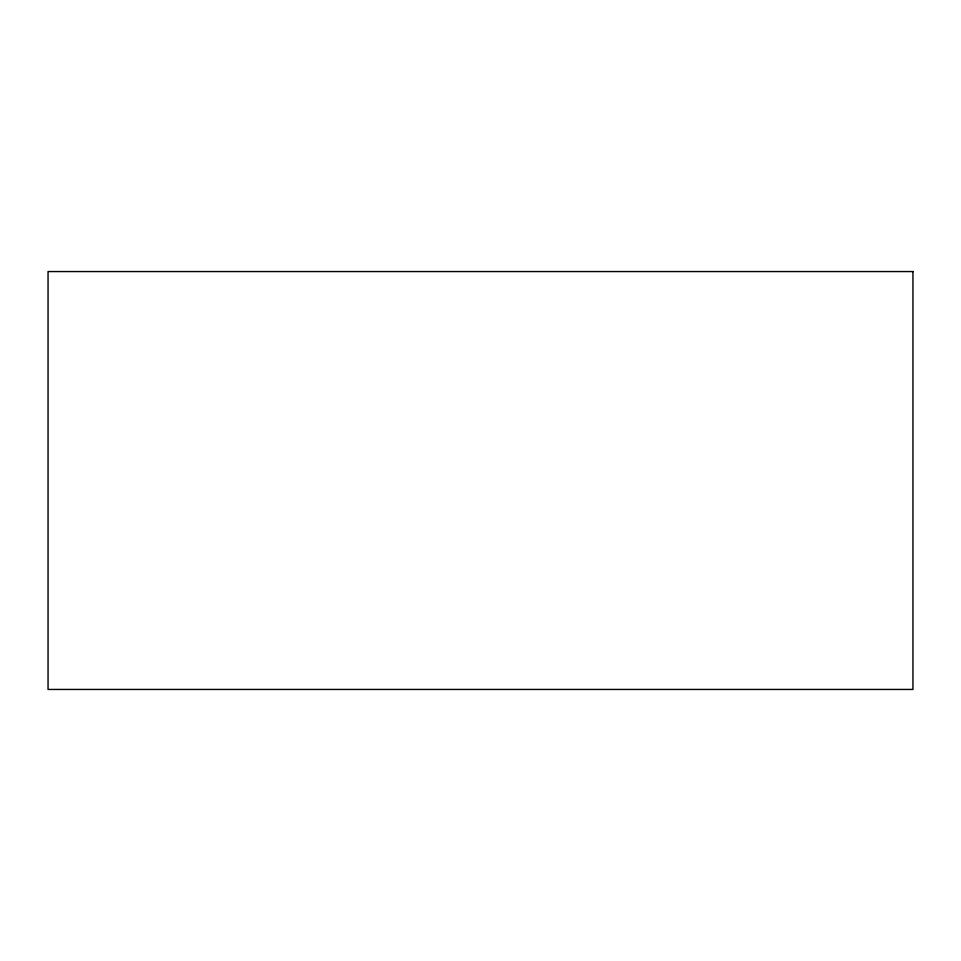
<?xml version="1.0" encoding="UTF-8"?>
<svg xmlns="http://www.w3.org/2000/svg" width="961" height="961" viewBox="0 0 961 961"><rect width="100%" height="100%" fill="white"/><g stroke="black" fill="none" stroke-linecap="round" stroke-linejoin="round"><path stroke-width="1.44" d="M912.95 271.555L48.05 271.555L48.05 689.445L912.95 689.445L912.95 271.555"/></g></svg>
